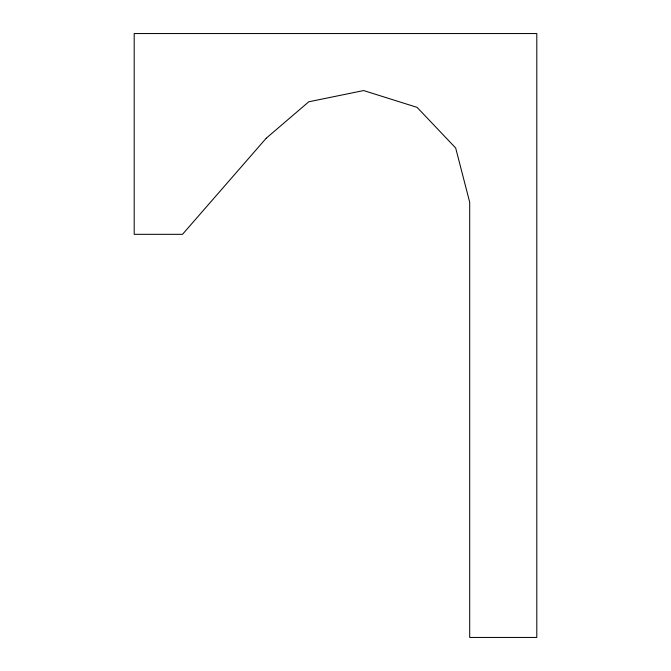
<?xml version="1.0" encoding="UTF-8"?>
<svg xmlns="http://www.w3.org/2000/svg" width="671" height="671" viewBox="0 0 671 671"><rect width="100%" height="100%" fill="white"/><g stroke="black" fill="none" stroke-linecap="round" stroke-linejoin="round"><path stroke-width="1.01" d="M266.219 138.226L182.512 234.322L134.2 234.322L134.2 33.55L536.8 33.55L536.8 637.45L469.7 637.45L469.7 202.223L455.668 147.989L417.085 107.368L363.648 90.56L308.769 101.791L266.219 138.226"/></g></svg>
